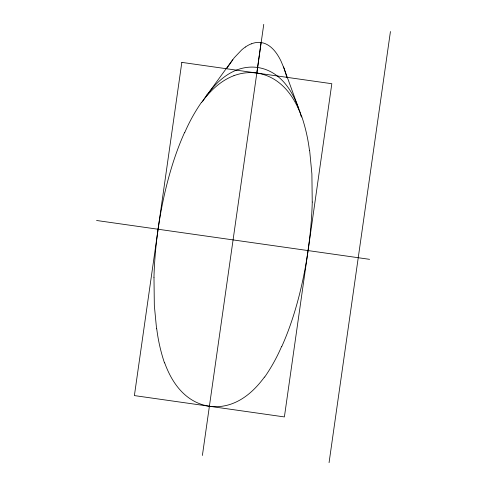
<?xml version="1.0" encoding="UTF-8"?>
<svg xmlns="http://www.w3.org/2000/svg" width="487" height="487" viewBox="0 0 487 487"><rect width="100%" height="100%" fill="white"/><g stroke="black" fill="none" stroke-linecap="round" stroke-linejoin="round"><path stroke-width="0.73" d="M153.983 277.273L154.324 305.379L156.571 328.835M312.234 202.038L311.893 173.932L309.647 150.483M301.563 116.49C296.778 103.305 289.479 90.466 278.065 81.944A48.444 47.598 8 0 0 270.754 77.421L269.439 76.788A44.731 43.952 8 0 0 258.268 73.281L256.826 73.05L261.075 42.479A19.243 18.908 8.1 0 0 251.389 43.854M261.02 42.874L261.075 42.479M202.391 455.467L263.759 24.35M329.066 462.65L390.44 31.533M184.494 132.671C176.939 149.466 171.266 167.059 166.743 184.89A441.861 434.179 8 0 0 158.135 228.987A439.292 431.652 8 0 0 153.959 277.273M281.723 346.641C289.278 329.845 294.952 312.258 299.481 294.422A441.861 434.179 8 0 0 308.082 250.324A439.292 431.652 8 0 0 312.258 202.038M226.814 68.35L234.192 57.801L241.649 49.942A41.839 41.109 8 0 1 245.363 47.038M158.111 228.987L158.506 228.379M206.415 95.866L232.67 59.743M201.74 102.288C210.019 90.959 220.611 80.672 233.949 75.662M207.194 94.782C214.925 84.221 224.726 74.517 237.181 69.824A43.471 42.71 8 0 1 244.638 67.754L245.917 67.541A39.77 39.082 8 0 1 256.308 67.316L258.883 67.681A39.77 39.082 8 0 1 268.8 70.798L271.113 71.954A43.775 43.014 8 0 1 276.549 75.424C287.208 83.405 293.911 95.458 298.385 107.761A125.11 122.937 8 0 1 299.736 111.687M264.478 377.023C256.199 388.352 245.612 398.646 232.269 403.65A48.749 47.903 8 0 1 225.408 405.671L222.547 406.195A44.731 43.952 8 0 1 210.841 406.444L207.949 406.03A44.731 43.952 8 0 1 196.785 402.524L195.47 401.891A48.444 47.598 8 0 1 188.159 397.374C176.738 388.851 169.439 376.007 164.655 362.821M251.365 43.8L249.478 44.621A31.765 31.217 8 0 0 245.369 47.044M256.826 73.05L255.377 72.873A44.731 43.952 8 0 0 243.67 73.123L240.809 73.647A48.749 47.903 8 0 0 233.949 75.668M96.56 220.483L369.584 259.334M261.069 42.533C268.532 43.593 274.199 49.461 277.986 55.603A57.046 56.054 8 0 1 280.555 60.205A68.357 67.169 8 0 1 281.066 61.24L284.024 68.296M283.531 66.981L298.835 109.015M284.183 68.734L286.886 77.366M281.559 346.574A178.163 175.064 8 0 1 264.636 377.133M301.745 116.436A178.163 175.064 8 0 1 309.47 150.501M299.846 111.657A178.242 175.143 8 0 1 301.41 117.075M184.658 132.744A178.163 175.064 8 0 1 201.581 102.185M164.472 362.882A178.163 175.064 8 0 1 156.747 328.81M202.434 101.686A173.415 170.395 8 0 1 207.036 94.679M181.828 62.379L134.394 395.59L284.39 416.933L331.824 83.721L181.828 62.379"/></g></svg>
